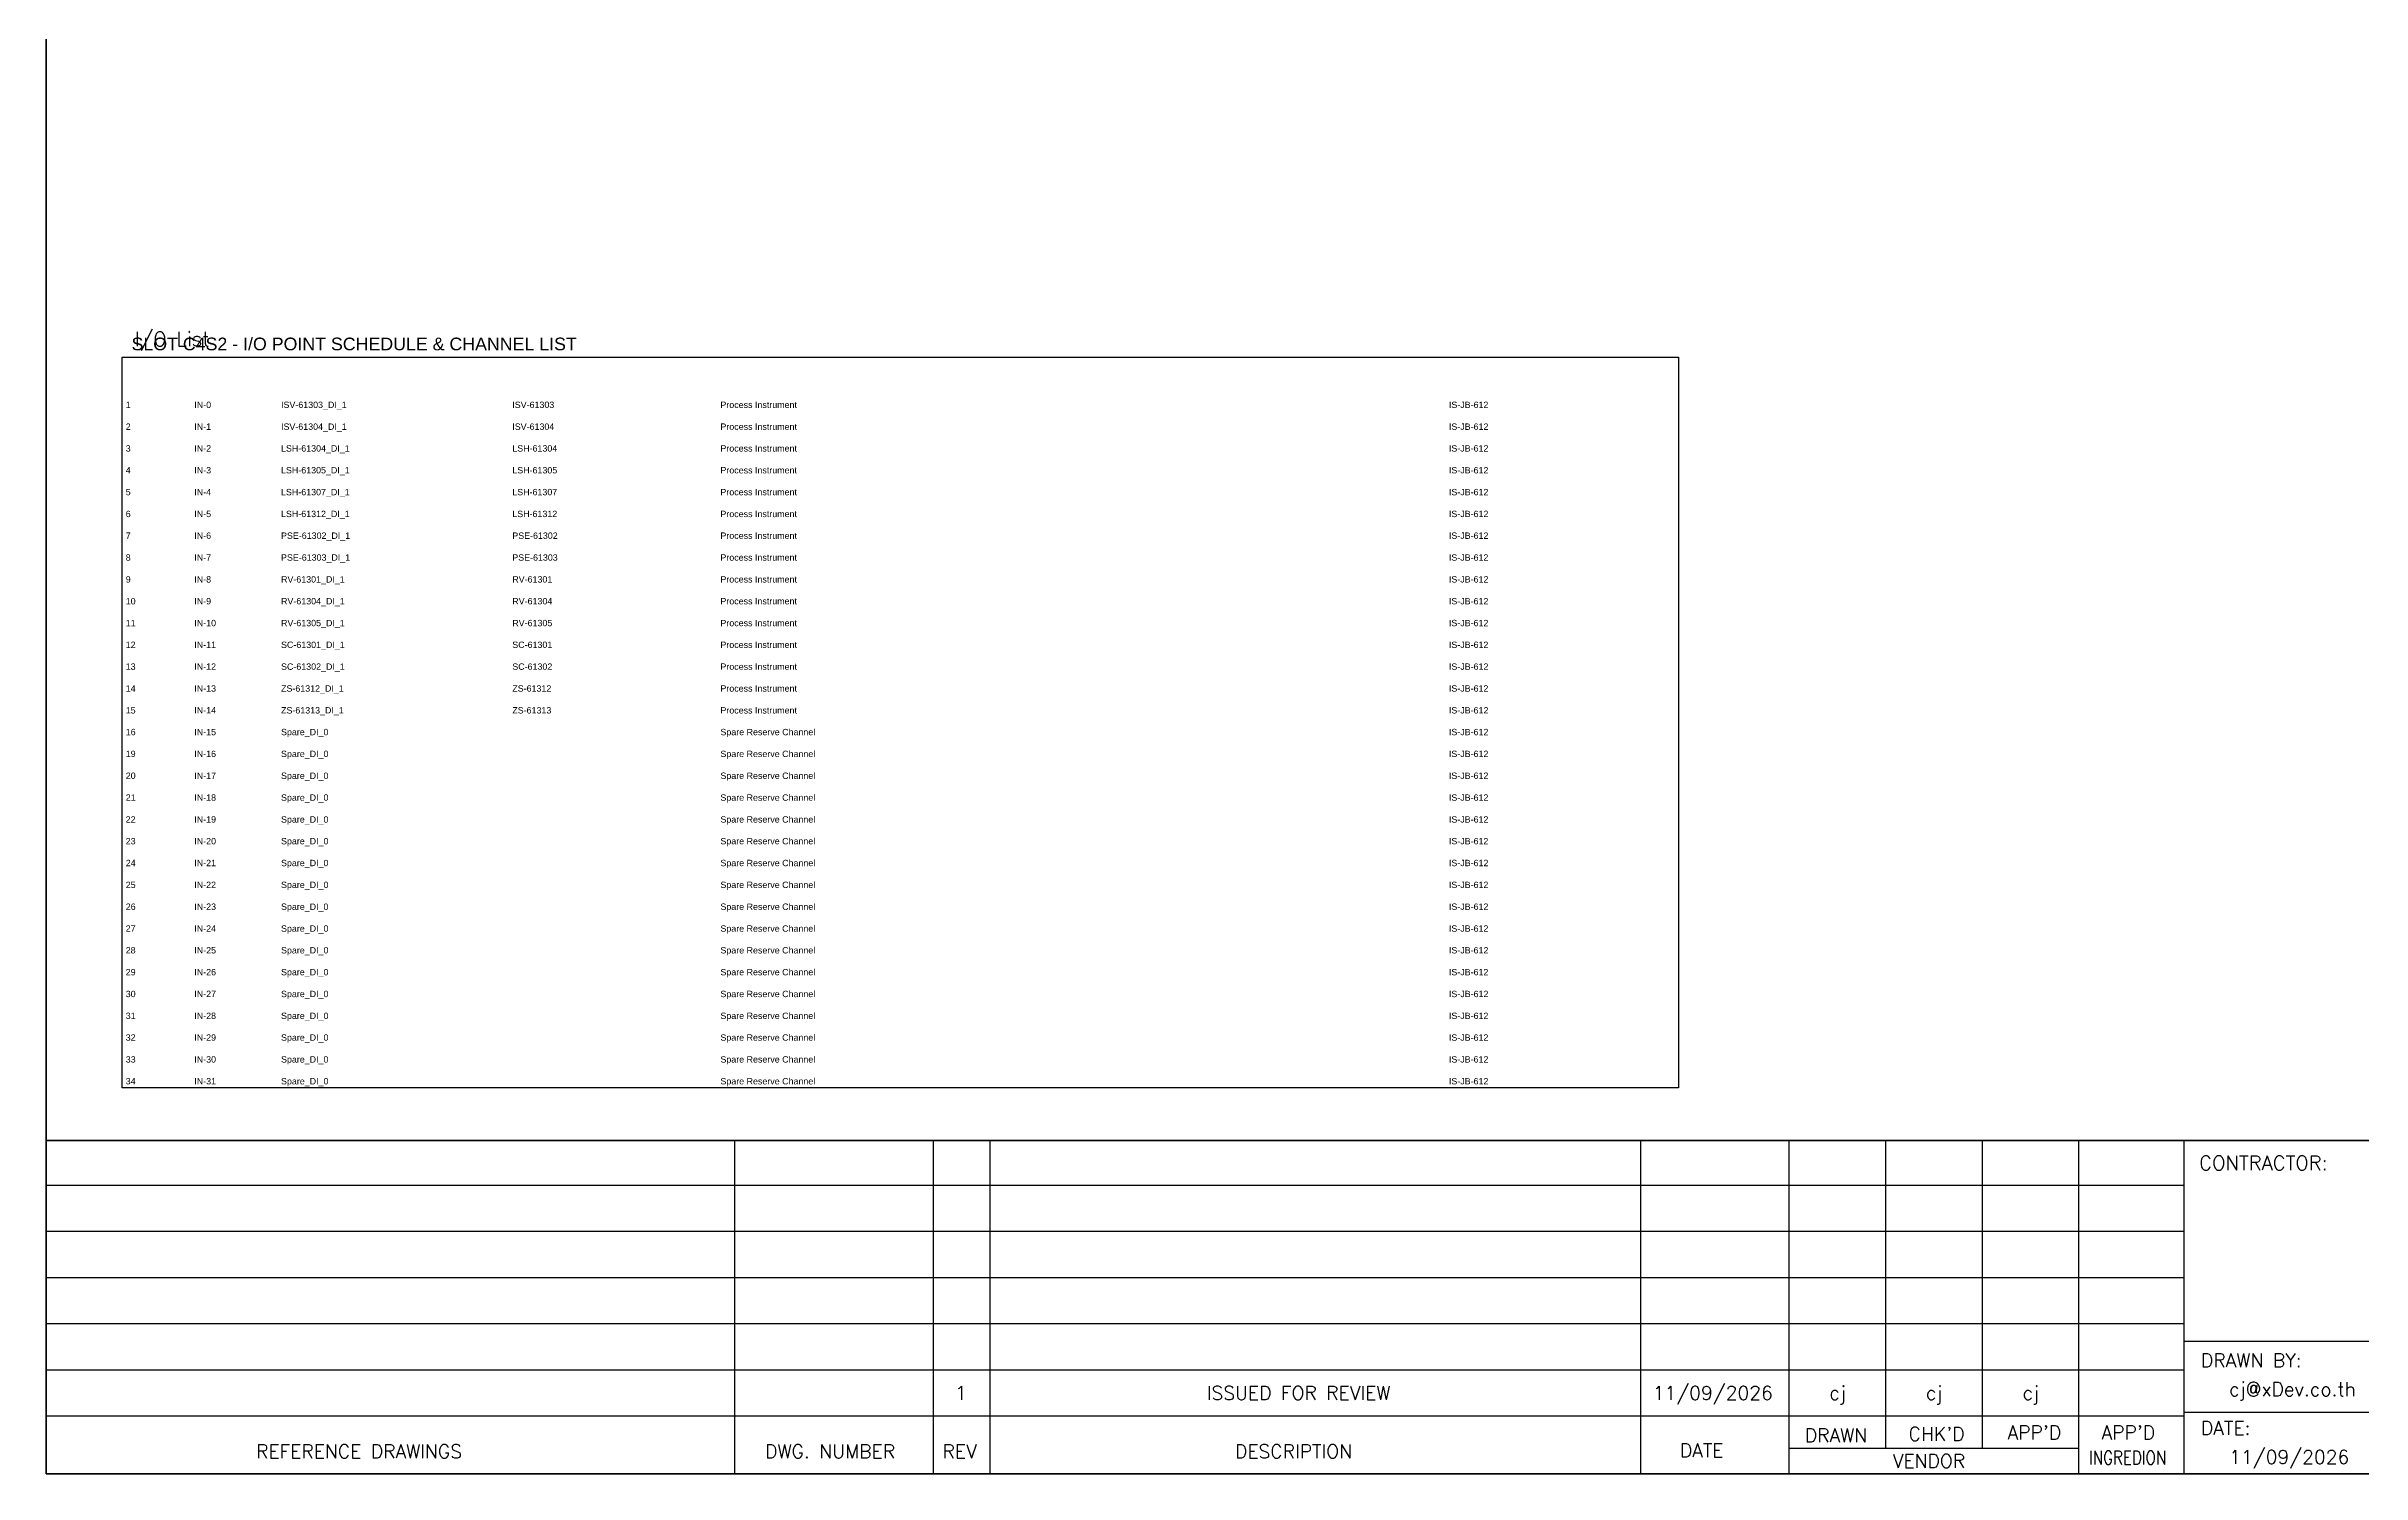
# Model space of a CAD drawing. Header units: millimetres. Extents: x 0 to 3893, y 0 to 2704.
# Drawn here: x 0 to 2002, y 0 to 1235 of the extents above; entities that cross this region are included whole.
import ezdxf
from ezdxf.enums import TextEntityAlignment as Align

# ---------------------------------------------------------------- set-up
doc = ezdxf.new("R2010")
doc.units = ezdxf.units.MM
for name, color, linetype in [('GT_1', 9, 'Continuous'), ('HELPPOINT', 7, 'Continuous'), ('MEMBER', 7, 'Continuous')]:
    doc.layers.add(name, color=color, linetype=linetype)
doc.styles.add('ROMANS', font='romans.shx', dxfattribs={"width": 0.85, "height": 25})
doc.styles.get("Standard").update_dxf_attribs({"font": 'arial.ttf'})

msp = doc.modelspace()

# ---------------------------------------------------------------- linework, layer by layer
msp.add_lwpolyline([(65.7, 965.9), (1411.5, 965.9), (1411.5, 333.8), (65.7, 333.8)], close=True)
at = {"layer": 'GT_1', "color": 4}
for p, q in [((595.4, 0), (595.4, 288.2)), ((767.3, 0), (767.3, 288.2)), ((816.4, 0), (816.4, 288.2)), ((1379.1, 0), (1379.1, 288.2)), ((1507.4, 0), (1507.4, 288.2)), ((1591, 21.8), (1591, 288.2)), ((1674.5, 21.8), (1674.5, 288.2)), ((1757.8, 0), (1757.8, 288.2)), ((1848.8, 0), (1848.8, 288.2)), ((1848.8, 249.3), (0, 249.3)), ((1848.8, 209.5), (0, 209.5)), ((1848.8, 169.6), (0, 169.6)), ((1848.8, 129.7), (0, 129.7)), ((2635.8, 114.3), (1848.8, 114.3)), ((1848.8, 89.7), (0, 89.7)), ((1848.7, 49.8), (0, 49.8)), ((2635.8, 52.9), (1848.8, 52.9)), ((1757.8, 21.8), (1507.4, 21.8))]:
    msp.add_line(p, q, dxfattribs=at)
at = {"layer": 'HELPPOINT', "color": 4, "lineweight": 35}
for p, q in [((0, 0), (0, 2704.2)), ((0, 0), (0, 2704.2)), ((3893.3, 0), (0, 0)), ((3893.3, 0), (0, 0))]:
    msp.add_line(p, q, dxfattribs=at)
at = {"layer": 'MEMBER', "color": 4, "lineweight": 35}
msp.add_line((0, 288.2), (3893.3, 288.2), dxfattribs=at)
msp.add_line((0, 288.2), (3893.3, 288.2), dxfattribs=at)

# ---------------------------------------------------------------- texts
at = {"color": 2}
msp.add_text('SLOT C4S2 - I/O POINT SCHEDULE & CHANNEL LIST', height=11, dxfattribs=at).set_placement((73.7, 971.9))
at = {"color": 7}
for s, p in [('1', (68.7, 922)), ('IN-0', (128, 922)), ('ISV-61303_DI_1', (203, 922)), ('ISV-61303', (403, 922)), ('Process Instrument', (583, 922)), ('IS-JB-612', (1213, 922)), ('2', (68.7, 903.1)), ('IN-1', (128, 903.1)), ('ISV-61304_DI_1', (203, 903.1)), ('ISV-61304', (403, 903.1)), ('Process Instrument', (583, 903.1)), ('IS-JB-612', (1213, 903.1)), ('3', (68.7, 884.3)), ('IN-2', (128, 884.3)), ('LSH-61304_DI_1', (203, 884.3)), ('LSH-61304', (403, 884.3)), ('Process Instrument', (583, 884.3)), ('IS-JB-612', (1213, 884.3)), ('4', (68.7, 865.4)), ('IN-3', (128, 865.4)), ('LSH-61305_DI_1', (203, 865.4)), ('LSH-61305', (403, 865.4)), ('Process Instrument', (583, 865.4)), ('IS-JB-612', (1213, 865.4)), ('5', (68.7, 846.5)), ('IN-4', (128, 846.5)), ('LSH-61307_DI_1', (203, 846.5)), ('LSH-61307', (403, 846.5)), ('Process Instrument', (583, 846.5)), ('IS-JB-612', (1213, 846.5)), ('6', (68.7, 827.6)), ('IN-5', (128, 827.6)), ('LSH-61312_DI_1', (203, 827.6)), ('LSH-61312', (403, 827.6)), ('Process Instrument', (583, 827.6)), ('IS-JB-612', (1213, 827.6)), ('7', (68.7, 808.8)), ('IN-6', (128, 808.8)), ('PSE-61302_DI_1', (203, 808.8)), ('PSE-61302', (403, 808.8)), ('Process Instrument', (583, 808.8)), ('IS-JB-612', (1213, 808.8)), ('8', (68.7, 789.9)), ('IN-7', (128, 789.9)), ('PSE-61303_DI_1', (203, 789.9)), ('PSE-61303', (403, 789.9)), ('Process Instrument', (583, 789.9)), ('IS-JB-612', (1213, 789.9)), ('9', (68.7, 771)), ('IN-8', (128, 771)), ('RV-61301_DI_1', (203, 771)), ('RV-61301', (403, 771)), ('Process Instrument', (583, 771)), ('IS-JB-612', (1213, 771)), ('10', (68.7, 752.1)), ('IN-9', (128, 752.1)), ('RV-61304_DI_1', (203, 752.1)), ('RV-61304', (403, 752.1)), ('Process Instrument', (583, 752.1)), ('IS-JB-612', (1213, 752.1)), ('11', (68.7, 733.2)), ('IN-10', (128, 733.2)), ('RV-61305_DI_1', (203, 733.2)), ('RV-61305', (403, 733.2)), ('Process Instrument', (583, 733.2)), ('IS-JB-612', (1213, 733.2)), ('12', (68.7, 714.4)), ('13', (68.7, 695.5)), ('IN-11', (128, 714.4)), ('IN-12', (128, 695.5)), ('SC-61301_DI_1', (203, 714.4)), ('SC-61302_DI_1', (203, 695.5)), ('SC-61301', (403, 714.4)), ('SC-61302', (403, 695.5)), ('Process Instrument', (583, 714.4)), ('Process Instrument', (583, 695.5)), ('IS-JB-612', (1213, 714.4)), ('IS-JB-612', (1213, 695.5)), ('14', (68.7, 676.6)), ('IN-13', (128, 676.6)), ('ZS-61312_DI_1', (203, 676.6)), ('ZS-61312', (403, 676.6)), ('Process Instrument', (583, 676.6)), ('IS-JB-612', (1213, 676.6)), ('15', (68.7, 657.7)), ('IN-14', (128, 657.7)), ('ZS-61313_DI_1', (203, 657.7)), ('ZS-61313', (403, 657.7)), ('Process Instrument', (583, 657.7)), ('IS-JB-612', (1213, 657.7)), ('16', (68.7, 638.9)), ('IN-15', (128, 638.9)), ('Spare_DI_0', (203, 638.9)), ('Spare Reserve Channel', (583, 638.9)), ('IS-JB-612', (1213, 638.9)), ('19', (68.7, 620)), ('IN-16', (128, 620)), ('Spare_DI_0', (203, 620)), ('Spare Reserve Channel', (583, 620)), ('IS-JB-612', (1213, 620)), ('20', (68.7, 601.1)), ('IN-17', (128, 601.1)), ('Spare_DI_0', (203, 601.1)), ('Spare Reserve Channel', (583, 601.1)), ('IS-JB-612', (1213, 601.1)), ('21', (68.7, 582.2)), ('IN-18', (128, 582.2)), ('Spare_DI_0', (203, 582.2)), ('Spare Reserve Channel', (583, 582.2)), ('IS-JB-612', (1213, 582.2)), ('22', (68.7, 563.3)), ('IN-19', (128, 563.3)), ('Spare_DI_0', (203, 563.3)), ('Spare Reserve Channel', (583, 563.3)), ('IS-JB-612', (1213, 563.3)), ('23', (68.7, 544.5)), ('IN-20', (128, 544.5)), ('Spare_DI_0', (203, 544.5)), ('Spare Reserve Channel', (583, 544.5)), ('IS-JB-612', (1213, 544.5)), ('24', (68.7, 525.6)), ('IN-21', (128, 525.6)), ('Spare_DI_0', (203, 525.6)), ('Spare Reserve Channel', (583, 525.6)), ('IS-JB-612', (1213, 525.6)), ('25', (68.7, 506.7)), ('IN-22', (128, 506.7)), ('Spare_DI_0', (203, 506.7)), ('Spare Reserve Channel', (583, 506.7)), ('IS-JB-612', (1213, 506.7)), ('26', (68.7, 487.8)), ('IN-23', (128, 487.8)), ('Spare_DI_0', (203, 487.8)), ('Spare Reserve Channel', (583, 487.8)), ('IS-JB-612', (1213, 487.8)), ('27', (68.7, 468.9)), ('IN-24', (128, 468.9)), ('Spare_DI_0', (203, 468.9)), ('Spare Reserve Channel', (583, 468.9)), ('IS-JB-612', (1213, 468.9)), ('28', (68.7, 450.1)), ('IN-25', (128, 450.1)), ('Spare_DI_0', (203, 450.1)), ('Spare Reserve Channel', (583, 450.1)), ('IS-JB-612', (1213, 450.1)), ('29', (68.7, 431.2)), ('IN-26', (128, 431.2)), ('Spare_DI_0', (203, 431.2)), ('Spare Reserve Channel', (583, 431.2)), ('IS-JB-612', (1213, 431.2)), ('30', (68.7, 412.3)), ('IN-27', (128, 412.3)), ('Spare_DI_0', (203, 412.3)), ('Spare Reserve Channel', (583, 412.3)), ('IS-JB-612', (1213, 412.3)), ('31', (68.7, 393.4)), ('IN-28', (128, 393.4)), ('Spare_DI_0', (203, 393.4)), ('Spare Reserve Channel', (583, 393.4)), ('IS-JB-612', (1213, 393.4)), ('32', (68.7, 374.6)), ('33', (68.7, 355.7)), ('IN-29', (128, 374.6)), ('IN-30', (128, 355.7)), ('Spare_DI_0', (203, 374.6)), ('Spare_DI_0', (203, 355.7)), ('Spare Reserve Channel', (583, 374.6)), ('Spare Reserve Channel', (583, 355.7)), ('IS-JB-612', (1213, 374.6)), ('IS-JB-612', (1213, 355.7)), ('34', (68.7, 336.8)), ('IN-31', (128, 336.8)), ('Spare_DI_0', (203, 336.8)), ('Spare Reserve Channel', (583, 336.8)), ('IS-JB-612', (1213, 336.8))]:
    msp.add_text(s, height=5.5, dxfattribs=at).set_placement(p)
at = {"layer": 'MEMBER', "color": 4, "ltscale": 0.8, "style": 'ROMANS'}
for s, height, p in [('I/O List', 12.35, (76.6, 975.6)), ('CONTRACTOR:', 12.35, (1861.9, 262.7)), ('DRAWN BY:', 11.88, (1863.4, 92.1)), ('cj@xDev.co.th', 11.875, (1887.8, 67.2)), ("CHK'D", 11.88, (1610.6, 28.5)), ("APP'D", 11.88, (1696.2, 29.7)), ("APP'D", 11.88, (1777.4, 29.7)), ('DATE:', 11.88, (1863.4, 33.6)), ('REFERENCE DRAWINGS', 11.875, (181.4, 13.4)), ('DWG. NUMBER', 11.875, (621.6, 13.4)), ('REV', 11.88, (775.1, 13.4)), ('DESCRIPTION', 11.875, (1028, 13.4)), ('DATE', 11.88, (1412.8, 14.2)), ('DRAWN', 11.88, (1520.8, 27.3)), ('11/09/2026', 11.88, (1887.8, 8.5)), ('VENDOR', 11.88, (1596.9, 5.1))]:
    msp.add_text(s, height=height, dxfattribs=at).set_placement(p)
for s, height, p in [('1', 11.9, (790.9, 69.9)), ('ISSUED FOR REVIEW', 11.875, (1083, 69.9)), ('11/09/2026', 11.88, (1441.2, 69.9)), ('cj', 11.88, (1549.1, 69.9)), ('cj', 11.88, (1632.6, 69.9)), ('cj', 11.88, (1716.2, 69.9))]:
    msp.add_text(s, height=height, dxfattribs=at).set_placement(p, align=Align.MIDDLE_CENTER)
at = {"layer": 'MEMBER', "color": 4, "ltscale": 0.8, "style": 'ROMANS', "width": 0.8}
msp.add_text('INGREDION', height=11.88, dxfattribs=at).set_placement((1766.6, 8))

doc.saveas('drawing.dxf')
